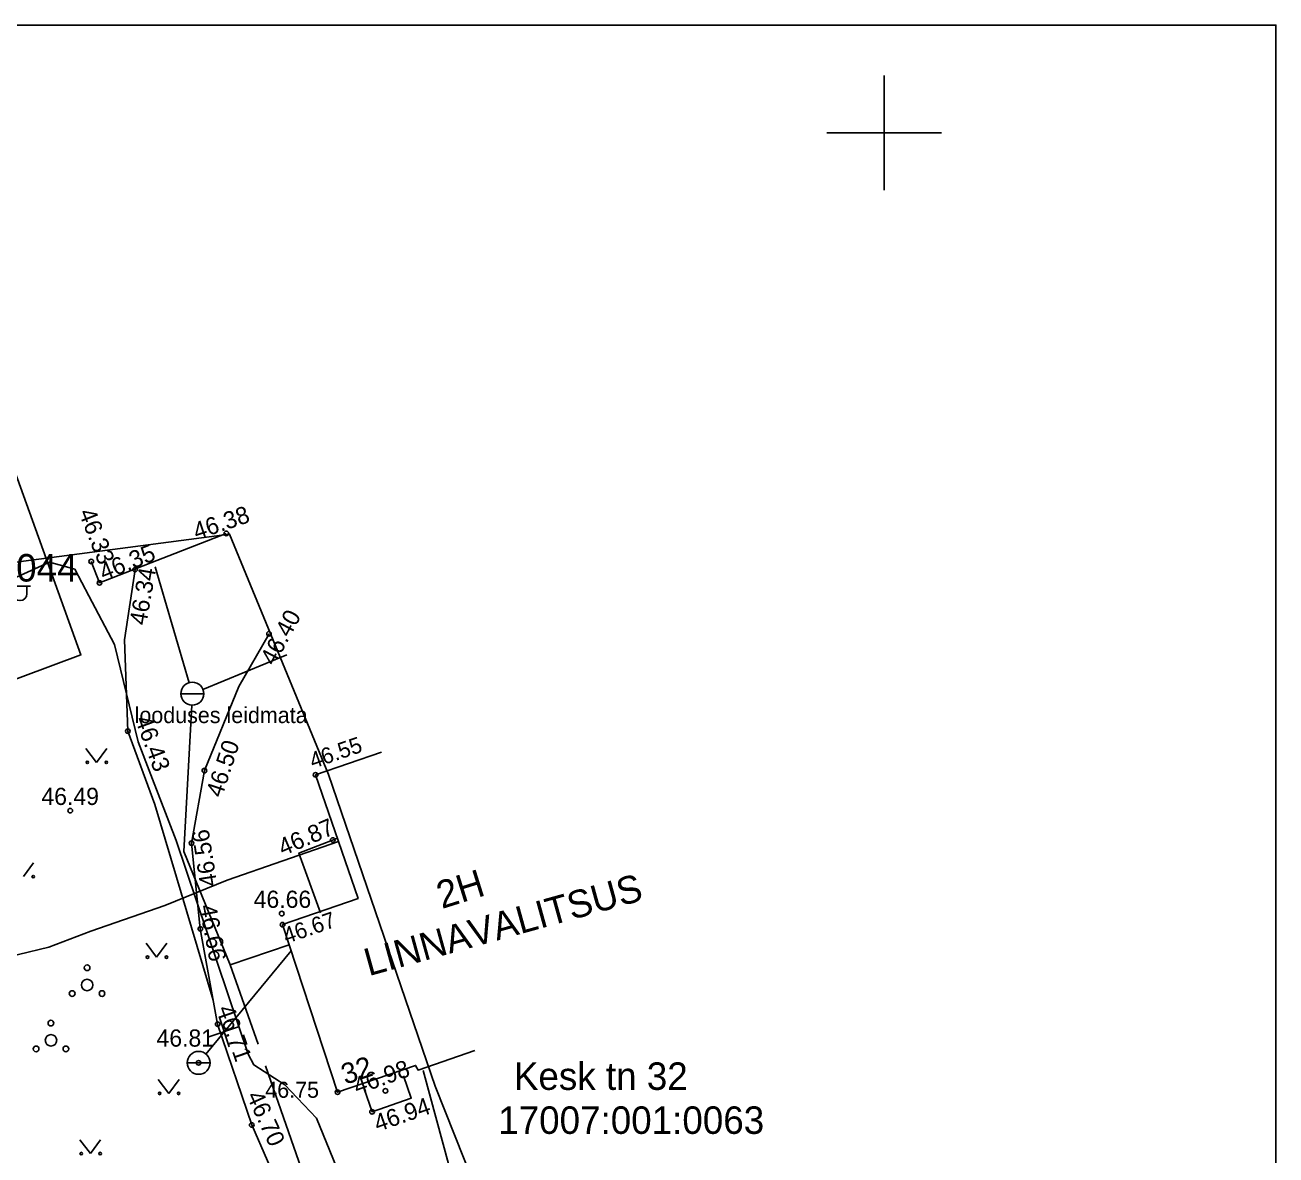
# Model space of a CAD drawing. Extents: x 641848 to 642067, y 6456098 to 6456256.
# Drawn here: x 642012.5 to 642067.1, y 6456205.4 to 6456254.7 of the extents above; entities that cross this region are included whole.
import ezdxf

# ---------------------------------------------------------------- set-up
doc = ezdxf.new("R2010")
doc.units = 0
for name, color, linetype in [('HALJASTUS', 7, 'Continuous'), ('HOONE', 7, 'Continuous'), ('KORGUS', 7, 'Continuous'), ('KPKAABEL', 7, 'Continuous'), ('MOOTPIIR', 7, 'Continuous'), ('PIIR', 7, 'Continuous'), ('POST', 7, 'Continuous'), ('PUU', 7, 'Continuous'), ('SITRASS', 7, 'Continuous'), ('TEE', 7, 'Continuous'), ('TTRASS', 7, 'Continuous'), ('VKAEV', 7, 'Continuous'), ('VORK', 7, 'Continuous'), ('VORMISTUS', 7, 'Continuous'), ('VTRASS', 7, 'Continuous')]:
    doc.layers.add(name, color=color, linetype=linetype)

msp = doc.modelspace()

# ---------------------------------------------------------------- linework, layer by layer
at = {"layer": 'HALJASTUS'}
for p, q in [((642015.179, 6456223.141), (642015.642, 6456222.534)), ((642015.642, 6456222.534), (642016.088, 6456223.141)), ((642012.455, 6456217.552), (642012.901, 6456218.159)), ((642017.801, 6456214.646), (642018.265, 6456214.039)), ((642018.265, 6456214.039), (642018.71, 6456214.646)), ((642018.332, 6456208.7), (642018.796, 6456208.094)), ((642018.796, 6456208.094), (642019.241, 6456208.7)), ((642014.913, 6456206.076), (642015.377, 6456205.47)), ((642015.377, 6456205.47), (642015.822, 6456206.076))]:
    msp.add_line(p, q, dxfattribs=at)
for centre in [(642015.241, 6456222.534), (642016.07, 6456222.534), (642012.883, 6456217.552), (642017.864, 6456214.039), (642018.692, 6456214.039), (642018.395, 6456208.094), (642019.223, 6456208.094), (642014.976, 6456205.47), (642015.804, 6456205.47)]:
    msp.add_circle(centre, 0.055, dxfattribs=at)
at = {"layer": 'HOONE'}
msp.add_lwpolyline([(642028.066, 6456222.977), (642025.197, 6456221.991), (642027.052, 6456216.603), (642023.759, 6456215.457), (642026.158, 6456208.149), (642029.556, 6456209.318), (642029.669, 6456209.116), (642032.136, 6456209.965)], dxfattribs=at)
at = {"layer": 'KORGUS'}
for centre in [(642021.304, 6456232.524), (642015.412, 6456231.295), (642017.322, 6456230.943), (642015.775, 6456230.368), (642023.167, 6456228.145), (642017.009, 6456223.896), (642020.349, 6456222.176), (642025.197, 6456221.991), (642014.498, 6456220.427), (642025.945, 6456219.149), (642019.785, 6456219.011), (642023.721, 6456215.939), (642020.169, 6456215.273), (642023.759, 6456215.457), (642020.926, 6456211.117), (642020.095, 6456209.428), (642028.243, 6456208.206), (642026.158, 6456208.149), (642027.662, 6456207.293), (642022.412, 6456206.718)]:
    msp.add_circle(centre, 0.1, dxfattribs=at)
at = {"layer": 'KPKAABEL'}
msp.add_lwpolyline([(642036.606, 6456189.957), (642036.52, 6456189.93), (642033.93, 6456189.9), (642032.16, 6456190.94), (642031.334, 6456192.779), (642028.11, 6456199.96), (642025.24, 6456207.02), (642023.86, 6456208.47), (642022.497, 6456209.336), (642022.251, 6456209.801), (642019.11, 6456219.12), (642018.008, 6456221.998), (642017.46, 6456223.43), (642016.43, 6456227.67), (642015.308, 6456229.798), (642014.695, 6456230.965), (642013.594, 6456231.27), (642010.891, 6456230.043)], dxfattribs=at)
at = {"layer": 'MOOTPIIR'}
msp.add_lwpolyline([(641926.322, 6456206.329), (641938.148, 6456213.643), (641951.588, 6456230.499), (641966.541, 6456247.273), (641992.672, 6456253.998), (641999.738, 6456240.743), (642004.054, 6456238.627), (642009.492, 6456238.627), (642011.908, 6456231.243), (642021.446, 6456232.496), (642025.761, 6456222.003), (642030.415, 6456208.416), (642033.393, 6456200.903), (642038.043, 6456184.101), (642039.856, 6456184.101), (642041.798, 6456176.243), (642041.204, 6456169.723), (641992.201, 6456158.947), (641973.86, 6456154.845), (641954.863, 6456148.139), (641938.205, 6456139.849), (641924.633, 6456131.312)], dxfattribs=at)
at = {"layer": 'PIIR'}
msp.add_lwpolyline([(641998.53, 6456235.47), (642010.34, 6456240.03), (642014.96, 6456227.22), (642003.16, 6456222.82)], dxfattribs=at)
at = {"layer": 'POST'}
for p, q in [((642011.77, 6456230.217), (642012.77, 6456230.217)), ((642012.609, 6456229.896), (642012.609, 6456230.217))]:
    msp.add_line(p, q, dxfattribs=at)
msp.add_arc((642012.303, 6456229.896), 0.306, 180, 0, dxfattribs=at)
at = {"layer": 'PUU'}
for centre, radius in [((642015.232, 6456213.576), 0.125), ((642015.232, 6456212.826), 0.25), ((642014.582, 6456212.451), 0.125), ((642015.882, 6456212.451), 0.125), ((642013.656, 6456211.161), 0.125), ((642013.656, 6456210.411), 0.25), ((642013.006, 6456210.036), 0.125), ((642014.306, 6456210.036), 0.125)]:
    msp.add_circle(centre, radius, dxfattribs=at)
at = {"layer": 'SITRASS'}
msp.add_lwpolyline([(642029.884, 6456209.097), (642033.523, 6456195.706), (642036.1, 6456188.016), (642036.238, 6456186.921), (642035.989, 6456185.872), (642035.651, 6456185.47), (642030.417, 6456182.618), (642029.927, 6456181.639)], dxfattribs=at)
at = {"layer": 'TEE'}
for points in [[(642021.304, 6456232.524), (642015.775, 6456230.368), (642015.412, 6456231.295)], [(642017.322, 6456230.943), (642016.869, 6456227.882), (642017.009, 6456223.896), (642018.193, 6456220.693), (642020.736, 6456212.159)], [(642029.948, 6456187.73), (642026.379, 6456197.47), (642025.429, 6456199.869), (642024.742, 6456201.049), (642024.064, 6456201.386), (642022.241, 6456201.442), (642016.829, 6456201.544), (642013.621, 6456201.697), (642012.735, 6456203.284), (642014.457, 6456203.199), (642019.538, 6456203.055), (642022.483, 6456202.821), (642023.265, 6456202.919), (642023.806, 6456203.211), (642023.781, 6456203.585), (642022.412, 6456206.718), (642020.926, 6456211.117), (642020.169, 6456215.273), (642019.785, 6456219.011), (642020.349, 6456222.176), (642021.846, 6456225.85), (642023.167, 6456228.145)], [(642026.128, 6456219.22), (642024.471, 6456218.58), (642025.415, 6456215.97)], [(642027.323, 6456208.292), (642027.662, 6456207.293), (642029.368, 6456207.893), (642029.032, 6456208.859)]]:
    msp.add_lwpolyline(points, dxfattribs=at)
at = {"layer": 'TTRASS'}
msp.add_line((642021.342, 6456217.399), (642026.2, 6456219.086), dxfattribs=at)
msp.add_lwpolyline([(642000, 6456212.308), (642000.562, 6456211.983), (642002.557, 6456211.503), (642004.02, 6456211.703), (642006.109, 6456212.395), (642009.577, 6456213.511), (642013.562, 6456214.47), (642015.399, 6456215.172), (642018.621, 6456216.285), (642021.342, 6456217.399)], dxfattribs=at)
at = {"layer": 'VKAEV'}
for p, q in [((642019.32, 6456225.53), (642020.32, 6456225.53)), ((642019.595, 6456209.428), (642020.595, 6456209.428))]:
    msp.add_line(p, q, dxfattribs=at)
for centre in [(642019.82, 6456225.53), (642020.095, 6456209.428)]:
    msp.add_circle(centre, 0.5, dxfattribs=at)
at = {"layer": 'VORK'}
for p, q in [((642050, 6456252.5), (642050, 6456247.5)), ((642047.5, 6456250), (642052.5, 6456250))]:
    msp.add_line(p, q, dxfattribs=at)
at = {"layer": 'VORMISTUS'}
msp.add_lwpolyline([(642067.085, 6456111.199), (641869.585, 6456111.199), (641869.585, 6456254.699), (642067.085, 6456254.699), (642067.085, 6456111.199)], dxfattribs=at)
at = {"layer": 'VTRASS'}
for p, q in [((642020.413, 6456209.813), (642024.133, 6456214.316)), ((642021.477, 6456213.71), (642024.05, 6456214.571)), ((642021.477, 6456213.71), (642022.686, 6456210.248)), ((642020.545, 6456210.566), (642021.873, 6456211.008)), ((642020.988, 6456211.451), (642021.43, 6456210.123)), ((642023.016, 6456209.305), (642030.338, 6456188.336))]:
    msp.add_line(p, q, dxfattribs=at)
for points in [[(642018.206, 6456231.068), (642019.68, 6456226.01)], [(642020.282, 6456225.72), (642023.945, 6456227.228)], [(642019.793, 6456225.031), (642019.444, 6456218.642), (642021.477, 6456213.71)]]:
    msp.add_lwpolyline(points, dxfattribs=at)

# ---------------------------------------------------------------- texts
at = {"layer": 'HOONE'}
for s, height, rotation, p in [('LINNAVALITSUS', 1.2, 15.5128, (642027.515, 6456213.204)), ('2H', 1.2, 17.3659, (642030.704, 6456216.135)), ('32', 0.9, 18.4439, (642026.495, 6456208.468))]:
    msp.add_text(s, height=height, rotation=rotation, dxfattribs=at).set_placement(p)
at = {"layer": 'KORGUS'}
for s, height, rotation, p in [('46.33', 0.75, 291.1422, (642014.854, 6456233.439)), ('46.38', 0.75, 18.7201, (642020.009, 6456232.232)), ('46.35', 0.75, 21.8622, (642015.954, 6456230.454)), ('46.34', 0.75, 80.1335, (642017.81, 6456228.486)), ('46.40', 0.75, 61.8882, (642023.405, 6456226.714)), ('46.43', 0.75, 290.1789, (642017.31, 6456224.415)), (' 46.55', 0.7, 18.9679, (642024.832, 6456222.169)), ('46.50', 0.75, 71.9032, (642021.112, 6456220.963)), ('46.87', 0.75, 23.0383, (642023.769, 6456218.446)), ('46.56', 0.75, 98.9602, (642020.916, 6456217.178)), ('46.66', 0.75, 280.6545, (642020.117, 6456216.267)), (' 46.67', 0.7, 19.0697, (642023.679, 6456214.53)), ('46.71', 0.75, 289.0505, (642020.903, 6456211.791)), ('46.98', 0.75, 19.5436, (642027.009, 6456208.033)), ('46.70', 0.75, 294.4902, (642022.173, 6456207.994)), ('46.94', 0.75, 19.1162, (642027.901, 6456206.413))]:
    msp.add_text(s, height=height, rotation=rotation, dxfattribs=at).set_placement(p)
for s, height, p in [('46.49', 0.75, (642013.239, 6456220.677)), ('46.66', 0.75, (642022.496, 6456216.189)), ('46.81', 0.75, (642018.259, 6456210.135)), (' 46.75', 0.7, (642022.744, 6456207.903))]:
    msp.add_text(s, height=height, dxfattribs=at).set_placement(p)
at = {"layer": 'PIIR'}
for s, p in [('17007:001:0044', (642003.216, 6456230.423)), ('Kesk tn 32', (642033.846, 6456208.248)), ('17007:001:0063', (642033.163, 6456206.329))]:
    msp.add_text(s, height=1.2, dxfattribs=at).set_placement(p)
at = {"layer": 'VTRASS'}
msp.add_text('looduses leidmata', height=0.7, dxfattribs=at).set_placement((642017.304, 6456224.248))

doc.saveas('drawing.dxf')
